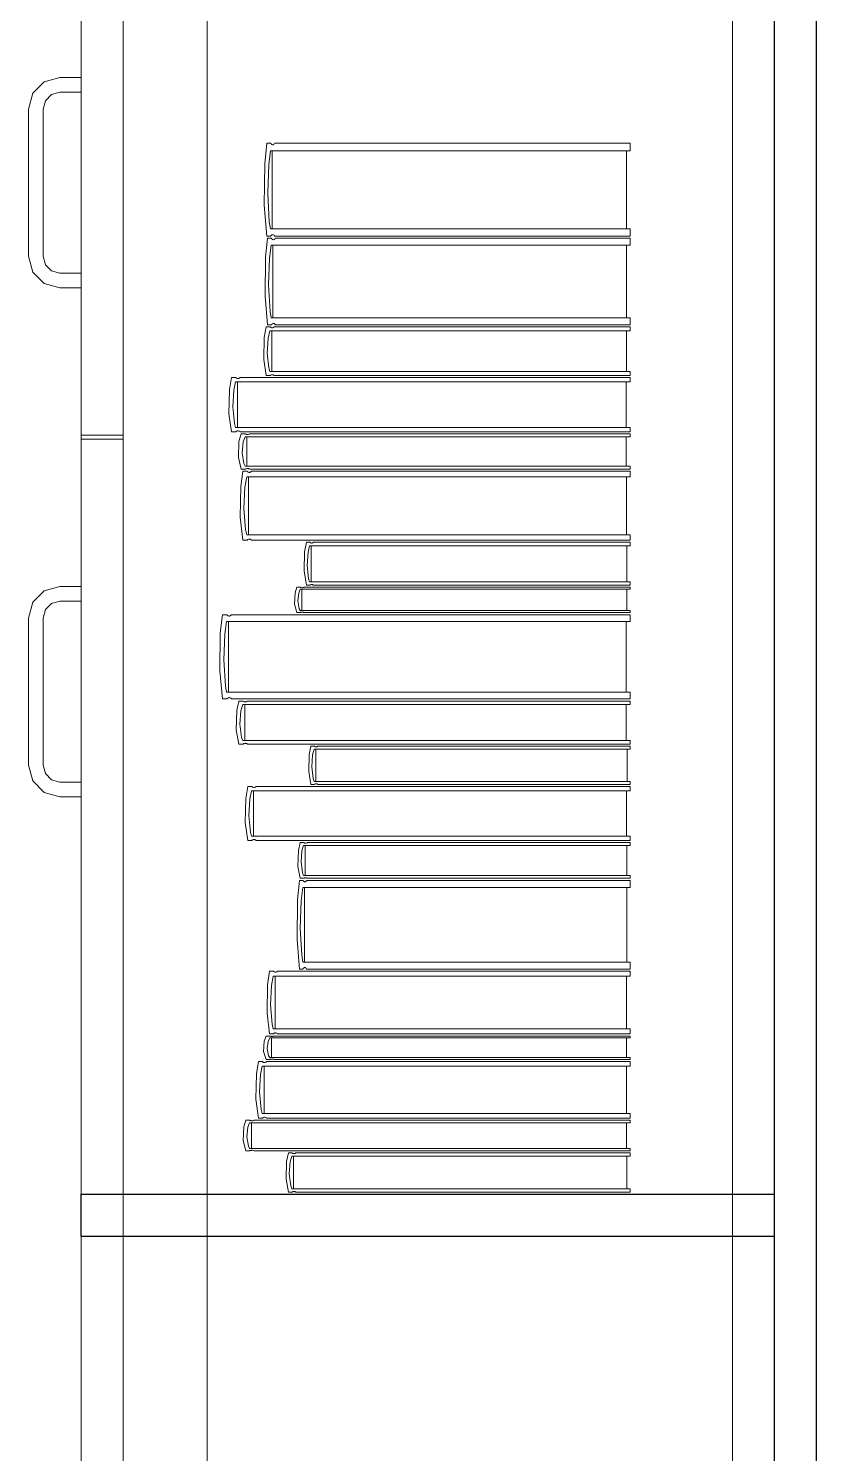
# Model space of a CAD drawing. Header units: inches. Extents: x -38 to 5698, y -33 to 92.
# Drawn here: x 218.845 to 219.22, y 13.599 to 14.276 of the extents above; entities that cross this region are included whole.
import ezdxf

# ---------------------------------------------------------------- set-up
doc = ezdxf.new("R2010")
doc.units = ezdxf.units.IN
doc.header["$MEASUREMENT"] = 0
doc.set_wipeout_variables(frame=1)
doc.linetypes.add('Wipeout_Contour', pattern=[1, 0, -1])
doc.layers.add('Interior - Mobiliario', color=7, linetype='Continuous')

msp = doc.modelspace()

# ---------------------------------------------------------------- linework, layer by layer
at = {"layer": 'Interior - Mobiliario', "color": 175, "linetype": 'Continuous', "lineweight": 13}
for p, q in [((218.87, 14.44184), (218.87, 14.08284)), ((218.89, 14.44184), (218.89, 12.98184)), ((218.89, 14.44184), (218.89, 14.08284)), ((219.2, 12.98184), (219.2, 14.44184)), ((218.84701, 14.24534), (218.8525, 14.25083)), ((218.8525, 14.25083), (218.86, 14.25284)), ((218.86, 14.25284), (218.87, 14.25284)), ((218.87, 14.25284), (218.87, 14.24584)), ((218.845, 14.23784), (218.84701, 14.24534)), ((218.856, 14.24477), (218.85307, 14.24184)), ((218.86, 14.24584), (218.856, 14.24477)), ((218.87, 14.24584), (218.86, 14.24584)), ((218.845, 14.16784), (218.845, 14.23784)), ((218.85307, 14.24184), (218.852, 14.23784)), ((218.852, 14.23784), (218.852, 14.16784)), ((218.95838, 14.22157), (218.95743, 14.21188)), ((218.96026, 14.22157), (218.95838, 14.22157)), ((218.95931, 14.21141), (218.96011, 14.21803)), ((218.96011, 14.21803), (219.13134, 14.21803)), ((218.96036, 14.22139), (218.96026, 14.22157)), ((218.96057, 14.22113), (218.96036, 14.22139)), ((218.96081, 14.22094), (218.96057, 14.22113)), ((218.96106, 14.22084), (218.96081, 14.22094)), ((218.96097, 14.21803), (218.96097, 14.18092)), ((218.96132, 14.22083), (218.96106, 14.22084)), ((218.96157, 14.22091), (218.96132, 14.22083)), ((218.96181, 14.22108), (218.96157, 14.22091)), ((218.96203, 14.22133), (218.96181, 14.22108)), ((218.96217, 14.22157), (218.96203, 14.22133)), ((219.13134, 14.22157), (218.96217, 14.22157)), ((219.12961, 14.18092), (219.12961, 14.21803)), ((219.13134, 14.21803), (219.13134, 14.22157)), ((218.95743, 14.21188), (218.95722, 14.19212)), ((218.95887, 14.19781), (218.95931, 14.21141)), ((218.9596, 14.18427), (218.95887, 14.19781)), ((218.95722, 14.19212), (218.95838, 14.17738)), ((218.96011, 14.18092), (218.9596, 14.18427)), ((218.95873, 14.17638), (218.95778, 14.16736)), ((218.95838, 14.17738), (218.96026, 14.17738)), ((218.9606, 14.17638), (218.95873, 14.17638)), ((219.13134, 14.18092), (218.96011, 14.18092)), ((218.96026, 14.17738), (218.9604, 14.17762)), ((218.9604, 14.17762), (218.96063, 14.17787)), ((218.9607, 14.17622), (218.9606, 14.17638)), ((218.96063, 14.17787), (218.96087, 14.17804)), ((218.96092, 14.17597), (218.9607, 14.17622)), ((218.96087, 14.17804), (218.96112, 14.17812)), ((218.96115, 14.1758), (218.96092, 14.17597)), ((218.96112, 14.17812), (218.96137, 14.17811)), ((218.9614, 14.1757), (218.96115, 14.1758)), ((218.96137, 14.17811), (218.96162, 14.17801)), ((218.96166, 14.17569), (218.9614, 14.1757)), ((218.96162, 14.17801), (218.96186, 14.17782)), ((218.96191, 14.17577), (218.96166, 14.17569)), ((218.96186, 14.17782), (218.96208, 14.17755)), ((218.96215, 14.17593), (218.96191, 14.17577)), ((218.96208, 14.17755), (218.96217, 14.17738)), ((218.96237, 14.17616), (218.96215, 14.17593)), ((218.96217, 14.17738), (219.13134, 14.17738)), ((218.96251, 14.17638), (218.96237, 14.17616)), ((219.13134, 14.17638), (218.96251, 14.17638)), ((219.13134, 14.17738), (219.13134, 14.18092)), ((219.13134, 14.17309), (219.13134, 14.17638)), ((218.95966, 14.16693), (218.96045, 14.17309)), ((218.96045, 14.17309), (219.13134, 14.17309)), ((218.96132, 14.17309), (218.96132, 14.13852)), ((219.12962, 14.13852), (219.12962, 14.17309)), ((218.84701, 14.16034), (218.845, 14.16784)), ((218.852, 14.16784), (218.85307, 14.16384)), ((218.85307, 14.16384), (218.856, 14.16091)), ((218.95778, 14.16736), (218.95757, 14.14895)), ((218.95922, 14.15426), (218.95966, 14.16693)), ((218.8525, 14.15485), (218.84701, 14.16034)), ((218.856, 14.16091), (218.86, 14.15984)), ((218.86, 14.15984), (218.87, 14.15984)), ((218.87, 14.15984), (218.87, 14.15284)), ((218.86, 14.15284), (218.8525, 14.15485)), ((218.87, 14.15284), (218.86, 14.15284)), ((218.95757, 14.14895), (218.95873, 14.13522)), ((218.95994, 14.14164), (218.95922, 14.15426)), ((218.95873, 14.13522), (218.9606, 14.13522)), ((218.96045, 14.13852), (218.95994, 14.14164)), ((219.13134, 14.13852), (218.96045, 14.13852)), ((218.9606, 14.13522), (218.96075, 14.13544)), ((218.96075, 14.13544), (218.96097, 14.13568)), ((218.96097, 14.13568), (218.96121, 14.13584)), ((218.96121, 14.13584), (218.96146, 14.13591)), ((218.96146, 14.13591), (218.96171, 14.1359)), ((218.96171, 14.1359), (218.96196, 14.13581)), ((218.96196, 14.13581), (218.9622, 14.13563)), ((218.9622, 14.13563), (218.96242, 14.13538)), ((218.96242, 14.13538), (218.96251, 14.13522)), ((218.96251, 14.13522), (219.13134, 14.13522)), ((219.13134, 14.13522), (219.13134, 14.13852)), ((218.95719, 14.12916), (218.95698, 14.11883)), ((218.95814, 14.13422), (218.95719, 14.12916)), ((218.96002, 14.13422), (218.95814, 14.13422)), ((218.95863, 14.12181), (218.95907, 14.12892)), ((218.95907, 14.12892), (218.95987, 14.13238)), ((218.95987, 14.13238), (219.13134, 14.13238)), ((218.96012, 14.13413), (218.96002, 14.13422)), ((218.96034, 14.13399), (218.96012, 14.13413)), ((218.96057, 14.1339), (218.96034, 14.13399)), ((218.96082, 14.13384), (218.96057, 14.1339)), ((218.96074, 14.13238), (218.96074, 14.11298)), ((218.96108, 14.13384), (218.96082, 14.13384)), ((218.96133, 14.13388), (218.96108, 14.13384)), ((218.96157, 14.13397), (218.96133, 14.13388)), ((218.9618, 14.1341), (218.96157, 14.13397)), ((218.96194, 14.13422), (218.9618, 14.1341)), ((219.13134, 14.13422), (218.96194, 14.13422)), ((219.12961, 14.11298), (219.12961, 14.13238)), ((219.13134, 14.13238), (219.13134, 14.13422)), ((218.95936, 14.11473), (218.95863, 14.12181)), ((218.95698, 14.11883), (218.95814, 14.11113)), ((218.95987, 14.11298), (218.95936, 14.11473)), ((218.94165, 14.11013), (218.94061, 14.10449)), ((218.94371, 14.11013), (218.94165, 14.11013)), ((218.94267, 14.10422), (218.94354, 14.10807)), ((218.94354, 14.10807), (219.13134, 14.10807)), ((218.94381, 14.11003), (218.94371, 14.11013)), ((218.94405, 14.10987), (218.94381, 14.11003)), ((218.94431, 14.10977), (218.94405, 14.10987)), ((218.94459, 14.10971), (218.94431, 14.10977)), ((218.94449, 14.10807), (218.94449, 14.08645)), ((218.94487, 14.1097), (218.94459, 14.10971)), ((218.94514, 14.10975), (218.94487, 14.1097)), ((218.94541, 14.10985), (218.94514, 14.10975)), ((218.94565, 14.10999), (218.94541, 14.10985)), ((218.94581, 14.11013), (218.94565, 14.10999)), ((219.13134, 14.11013), (218.94581, 14.11013)), ((218.95814, 14.11113), (218.96002, 14.11113)), ((219.13134, 14.11298), (218.95987, 14.11298)), ((218.96002, 14.11113), (218.96016, 14.11126)), ((218.96016, 14.11126), (218.96039, 14.11139)), ((218.96039, 14.11139), (218.96063, 14.11147)), ((218.96063, 14.11147), (218.96088, 14.11152)), ((218.96088, 14.11152), (218.96114, 14.11151)), ((218.96114, 14.11151), (218.96139, 14.11146)), ((218.96139, 14.11146), (218.96162, 14.11136)), ((218.96162, 14.11136), (218.96184, 14.11122)), ((218.96184, 14.11122), (218.96194, 14.11113)), ((218.96194, 14.11113), (219.13134, 14.11113)), ((219.12945, 14.08645), (219.12945, 14.10807)), ((219.13134, 14.11113), (219.13134, 14.11298)), ((219.13134, 14.10807), (219.13134, 14.11013)), ((218.94061, 14.10449), (218.94037, 14.09297)), ((218.94219, 14.09629), (218.94267, 14.10422)), ((218.94298, 14.0884), (218.94219, 14.09629)), ((218.94037, 14.09297), (218.94165, 14.08439)), ((218.94354, 14.08645), (218.94298, 14.0884)), ((218.87, 14.08284), (218.89, 14.08284)), ((218.87, 14.08084), (218.89, 14.08084)), ((218.94165, 14.08439), (218.94371, 14.08439)), ((219.13134, 14.08645), (218.94354, 14.08645)), ((218.94371, 14.08439), (218.94386, 14.08453)), ((218.94386, 14.08453), (218.94411, 14.08468)), ((218.94411, 14.08468), (218.94437, 14.08477)), ((218.94437, 14.08477), (218.94465, 14.08482)), ((218.94465, 14.08482), (218.94493, 14.08481)), ((218.94493, 14.08481), (218.9452, 14.08476)), ((218.94619, 14.08339), (218.94518, 14.07971)), ((218.9452, 14.08476), (218.94546, 14.08465)), ((218.94546, 14.08465), (218.9457, 14.08449)), ((218.9457, 14.08449), (218.94581, 14.08439)), ((218.94581, 14.08439), (219.13134, 14.08439)), ((218.9482, 14.08339), (218.94619, 14.08339)), ((218.94719, 14.07954), (218.94804, 14.08205)), ((218.94804, 14.08205), (219.13134, 14.08205)), ((218.9483, 14.08332), (218.9482, 14.08339)), ((218.94854, 14.08322), (218.9483, 14.08332)), ((218.94879, 14.08315), (218.94854, 14.08322)), ((218.94906, 14.08311), (218.94879, 14.08315)), ((218.94897, 14.08205), (218.94897, 14.06797)), ((218.94933, 14.08311), (218.94906, 14.08311)), ((218.9496, 14.08314), (218.94933, 14.08311)), ((218.94986, 14.0832), (218.9496, 14.08314)), ((218.9501, 14.0833), (218.94986, 14.0832)), ((218.95025, 14.08339), (218.9501, 14.0833)), ((219.13134, 14.08339), (218.95025, 14.08339)), ((219.12949, 14.06797), (219.12949, 14.08205)), ((219.13134, 14.08439), (219.13134, 14.08645)), ((219.13134, 14.08205), (219.13134, 14.08339)), ((218.94518, 14.07971), (218.94494, 14.07222)), ((218.94672, 14.07438), (218.94719, 14.07954)), ((218.94749, 14.06924), (218.94672, 14.07438)), ((218.94494, 14.07222), (218.94619, 14.06662)), ((218.94804, 14.06797), (218.94749, 14.06924)), ((219.13134, 14.06797), (218.94804, 14.06797)), ((219.13134, 14.06662), (219.13134, 14.06797)), ((218.947, 14.06562), (218.946, 14.05843)), ((218.94619, 14.06662), (218.9482, 14.06662)), ((218.94901, 14.06562), (218.947, 14.06562)), ((218.948, 14.05809), (218.94885, 14.063)), ((218.9482, 14.06662), (218.94835, 14.06671)), ((218.94835, 14.06671), (218.94859, 14.06681)), ((218.94859, 14.06681), (218.94885, 14.06687)), ((218.94885, 14.06687), (218.94912, 14.0669)), ((218.94885, 14.063), (219.13134, 14.063)), ((218.94911, 14.0655), (218.94901, 14.06562)), ((218.94934, 14.0653), (218.94911, 14.0655)), ((218.94912, 14.0669), (218.94939, 14.0669)), ((218.9496, 14.06516), (218.94934, 14.0653)), ((218.94939, 14.0669), (218.94966, 14.06686)), ((218.94986, 14.06508), (218.9496, 14.06516)), ((218.94966, 14.06686), (218.94992, 14.06679)), ((218.94977, 14.063), (218.94977, 14.03545)), ((218.95013, 14.06508), (218.94986, 14.06508)), ((218.94992, 14.06679), (218.95015, 14.06669)), ((218.9504, 14.06514), (218.95013, 14.06508)), ((218.95015, 14.06669), (218.95025, 14.06662)), ((218.95025, 14.06662), (219.13134, 14.06662)), ((218.95066, 14.06526), (218.9504, 14.06514)), ((218.9509, 14.06545), (218.95066, 14.06526)), ((218.95105, 14.06562), (218.9509, 14.06545)), ((219.13134, 14.06562), (218.95105, 14.06562)), ((219.1295, 14.03545), (219.1295, 14.063)), ((219.13134, 14.063), (219.13134, 14.06562)), ((218.946, 14.05843), (218.94577, 14.04376)), ((218.94753, 14.04799), (218.948, 14.05809)), ((218.9483, 14.03794), (218.94753, 14.04799)), ((218.94577, 14.04376), (218.947, 14.03283)), ((218.94885, 14.03545), (218.9483, 14.03794)), ((219.13134, 14.03545), (218.94885, 14.03545)), ((218.9494, 14.03319), (218.94965, 14.03331)), ((218.94965, 14.03331), (218.94992, 14.03337)), ((218.94992, 14.03337), (218.95019, 14.03337)), ((218.95019, 14.03337), (218.95046, 14.03329)), ((218.95046, 14.03329), (218.95071, 14.03315)), ((219.13134, 14.03283), (219.13134, 14.03545)), ((218.947, 14.03283), (218.94901, 14.03283)), ((218.94901, 14.03283), (218.94916, 14.033)), ((218.94916, 14.033), (218.9494, 14.03319)), ((218.95071, 14.03315), (218.95095, 14.03295)), ((218.95095, 14.03295), (218.95105, 14.03283)), ((218.95105, 14.03283), (219.13134, 14.03283)), ((218.97639, 14.02736), (218.9762, 14.01824)), ((218.97723, 14.03183), (218.97639, 14.02736)), ((218.97891, 14.03183), (218.97723, 14.03183)), ((218.97767, 14.02087), (218.97806, 14.02714)), ((218.97806, 14.02714), (218.97877, 14.0302)), ((218.97877, 14.0302), (219.13134, 14.0302)), ((218.97899, 14.03175), (218.97891, 14.03183)), ((218.97919, 14.03162), (218.97899, 14.03175)), ((218.9794, 14.03154), (218.97919, 14.03162)), ((218.97962, 14.03149), (218.9794, 14.03154)), ((218.97954, 14.0302), (218.97954, 14.01308)), ((218.97985, 14.03149), (218.97962, 14.03149)), ((218.98007, 14.03152), (218.97985, 14.03149)), ((218.98029, 14.0316), (218.98007, 14.03152)), ((218.98049, 14.03172), (218.98029, 14.0316)), ((218.98061, 14.03183), (218.98049, 14.03172)), ((219.13134, 14.03183), (218.98061, 14.03183)), ((219.1298, 14.01308), (219.1298, 14.0302)), ((219.13134, 14.0302), (219.13134, 14.03183)), ((218.97831, 14.01462), (218.97767, 14.02087)), ((218.9762, 14.01824), (218.97723, 14.01145)), ((218.97877, 14.01308), (218.97831, 14.01462)), ((219.13134, 14.01308), (218.97877, 14.01308)), ((219.13134, 14.01145), (219.13134, 14.01308)), ((218.8525, 14.00883), (218.84701, 14.00334)), ((218.86, 14.01084), (218.8525, 14.00883)), ((218.87, 14.01084), (218.86, 14.01084)), ((218.87, 14.00384), (218.87, 14.01084)), ((218.97185, 14.00781), (218.97165, 14.00242)), ((218.97272, 14.01045), (218.97185, 14.00781)), ((218.97444, 14.01045), (218.97272, 14.01045)), ((218.97317, 14.00398), (218.97358, 14.00768)), ((218.97358, 14.00768), (218.9743, 14.00948)), ((218.9743, 14.00948), (219.13134, 14.00948)), ((218.97453, 14.0104), (218.97444, 14.01045)), ((218.97473, 14.01033), (218.97453, 14.0104)), ((218.97495, 14.01028), (218.97473, 14.01033)), ((218.97518, 14.01025), (218.97495, 14.01028)), ((218.9751, 14.00948), (218.9751, 13.99937)), ((218.97541, 14.01025), (218.97518, 14.01025)), ((218.97564, 14.01027), (218.97541, 14.01025)), ((218.97586, 14.01031), (218.97564, 14.01027)), ((218.97607, 14.01038), (218.97586, 14.01031)), ((218.9762, 14.01045), (218.97607, 14.01038)), ((219.13134, 14.01045), (218.9762, 14.01045)), ((218.97723, 14.01145), (218.97891, 14.01145)), ((218.97891, 14.01145), (218.97903, 14.01156)), ((218.97903, 14.01156), (218.97923, 14.01167)), ((218.97923, 14.01167), (218.97945, 14.01175)), ((218.97945, 14.01175), (218.97967, 14.01179)), ((218.97967, 14.01179), (218.9799, 14.01178)), ((218.9799, 14.01178), (218.98012, 14.01174)), ((218.98012, 14.01174), (218.98033, 14.01165)), ((218.98033, 14.01165), (218.98053, 14.01153)), ((218.98053, 14.01153), (218.98061, 14.01145)), ((218.98061, 14.01145), (219.13134, 14.01145)), ((219.12976, 13.99937), (219.12976, 14.00948)), ((219.13134, 14.00948), (219.13134, 14.01045)), ((218.84701, 14.00334), (218.845, 13.99584)), ((218.852, 13.99584), (218.85307, 13.99984)), ((218.85307, 13.99984), (218.856, 14.00277)), ((218.856, 14.00277), (218.86, 14.00384)), ((218.86, 14.00384), (218.87, 14.00384)), ((218.97165, 14.00242), (218.97272, 13.99841)), ((218.97383, 14.00028), (218.97317, 14.00398)), ((218.9743, 13.99937), (218.97383, 14.00028)), ((218.845, 13.99584), (218.845, 13.92584)), ((218.852, 13.92584), (218.852, 13.99584)), ((218.93733, 13.99741), (218.93627, 13.98862)), ((218.93944, 13.99741), (218.93733, 13.99741)), ((218.93838, 13.98821), (218.93927, 13.9942)), ((218.93927, 13.9942), (219.13134, 13.9942)), ((218.93955, 13.99725), (218.93944, 13.99741)), ((218.9398, 13.99701), (218.93955, 13.99725)), ((218.94006, 13.99684), (218.9398, 13.99701)), ((218.94034, 13.99675), (218.94006, 13.99684)), ((218.94024, 13.9942), (218.94024, 13.96056)), ((218.94063, 13.99674), (218.94034, 13.99675)), ((218.94091, 13.99681), (218.94063, 13.99674)), ((218.94118, 13.99696), (218.94091, 13.99681)), ((218.94143, 13.99719), (218.94118, 13.99696)), ((218.94159, 13.99741), (218.94143, 13.99719)), ((219.13134, 13.99741), (218.94159, 13.99741)), ((218.97272, 13.99841), (218.97444, 13.99841)), ((219.13134, 13.99937), (218.9743, 13.99937)), ((218.97444, 13.99841), (218.97457, 13.99847)), ((218.97457, 13.99847), (218.97478, 13.99854)), ((218.97478, 13.99854), (218.975, 13.99859)), ((218.975, 13.99859), (218.97523, 13.99861)), ((218.97523, 13.99861), (218.97546, 13.99861)), ((218.97546, 13.99861), (218.97569, 13.99858)), ((218.97569, 13.99858), (218.97591, 13.99853)), ((218.97591, 13.99853), (218.97611, 13.99846)), ((218.97611, 13.99846), (218.9762, 13.99841)), ((218.9762, 13.99841), (219.13134, 13.99841)), ((219.1294, 13.96056), (219.1294, 13.9942)), ((219.13134, 13.99841), (219.13134, 13.99937)), ((219.13134, 13.9942), (219.13134, 13.99741)), ((218.93627, 13.98862), (218.93603, 13.97071)), ((218.93789, 13.97588), (218.93838, 13.98821)), ((218.9387, 13.9636), (218.93789, 13.97588)), ((218.93603, 13.97071), (218.93733, 13.95736)), ((218.93927, 13.96056), (218.9387, 13.9636)), ((219.13134, 13.96056), (218.93927, 13.96056)), ((219.13134, 13.95736), (219.13134, 13.96056)), ((218.93733, 13.95736), (218.93944, 13.95736)), ((218.93944, 13.95736), (218.9396, 13.95757)), ((218.9396, 13.95757), (218.93985, 13.9578)), ((218.93985, 13.9578), (218.94012, 13.95795)), ((218.94012, 13.95795), (218.94041, 13.95802)), ((218.94041, 13.95802), (218.94069, 13.95802)), ((218.94069, 13.95802), (218.94097, 13.95792)), ((218.94097, 13.95792), (218.94124, 13.95775)), ((218.94124, 13.95775), (218.94148, 13.95751)), ((218.94148, 13.95751), (218.94159, 13.95736)), ((218.94159, 13.95736), (219.13134, 13.95736)), ((218.9451, 13.95636), (218.94409, 13.95187)), ((218.94713, 13.95636), (218.9451, 13.95636)), ((218.94611, 13.95166), (218.94697, 13.95472)), ((218.94697, 13.95472), (219.13134, 13.95472)), ((218.94723, 13.95628), (218.94713, 13.95636)), ((218.94747, 13.95615), (218.94723, 13.95628)), ((218.94772, 13.95606), (218.94747, 13.95615)), ((218.94799, 13.95602), (218.94772, 13.95606)), ((218.9479, 13.95472), (218.9479, 13.93754)), ((218.94827, 13.95601), (218.94799, 13.95602)), ((218.94854, 13.95605), (218.94827, 13.95601)), ((218.9488, 13.95613), (218.94854, 13.95605)), ((218.94904, 13.95625), (218.9488, 13.95613)), ((218.94919, 13.95636), (218.94904, 13.95625)), ((219.13134, 13.95636), (218.94919, 13.95636)), ((219.12948, 13.93754), (219.12948, 13.95472)), ((219.13134, 13.95472), (219.13134, 13.95636)), ((218.94409, 13.95187), (218.94385, 13.94273)), ((218.94564, 13.94536), (218.94611, 13.95166)), ((218.94641, 13.93909), (218.94564, 13.94536)), ((218.94385, 13.94273), (218.9451, 13.93591)), ((218.94697, 13.93754), (218.94641, 13.93909)), ((218.9451, 13.93591), (218.94713, 13.93591)), ((219.13134, 13.93754), (218.94697, 13.93754)), ((218.94713, 13.93591), (218.94728, 13.93602)), ((218.94728, 13.93602), (218.94752, 13.93613)), ((218.94752, 13.93613), (218.94778, 13.93621)), ((218.94778, 13.93621), (218.94805, 13.93625)), ((218.94805, 13.93625), (218.94833, 13.93624)), ((218.94833, 13.93624), (218.9486, 13.9362)), ((218.9486, 13.9362), (218.94885, 13.93611)), ((218.94885, 13.93611), (218.94909, 13.93598)), ((218.94909, 13.93598), (218.94919, 13.93591)), ((218.94919, 13.93591), (219.13134, 13.93591)), ((218.97939, 13.93491), (218.97856, 13.93092)), ((218.98104, 13.93491), (218.97939, 13.93491)), ((218.98021, 13.93073), (218.98091, 13.93345)), ((218.98091, 13.93345), (219.13134, 13.93345)), ((218.98113, 13.93484), (218.98104, 13.93491)), ((218.98132, 13.93472), (218.98113, 13.93484)), ((218.98153, 13.93465), (218.98132, 13.93472)), ((218.98175, 13.93461), (218.98153, 13.93465)), ((218.98167, 13.93345), (218.98167, 13.91817)), ((218.98197, 13.9346), (218.98175, 13.93461)), ((218.98219, 13.93463), (218.98197, 13.9346)), ((218.98241, 13.9347), (218.98219, 13.93463)), ((218.9826, 13.93481), (218.98241, 13.9347)), ((218.98273, 13.93491), (218.9826, 13.93481)), ((219.13134, 13.93491), (218.98273, 13.93491)), ((219.12982, 13.91817), (219.12982, 13.93345)), ((219.13134, 13.93591), (219.13134, 13.93754)), ((219.13134, 13.93345), (219.13134, 13.93491)), ((218.845, 13.92584), (218.84701, 13.91834)), ((218.85307, 13.92184), (218.852, 13.92584)), ((218.97856, 13.93092), (218.97837, 13.92278)), ((218.97983, 13.92513), (218.98021, 13.93073)), ((218.98046, 13.91955), (218.97983, 13.92513)), ((218.84701, 13.91834), (218.8525, 13.91285)), ((218.856, 13.91891), (218.85307, 13.92184)), ((218.86, 13.91784), (218.856, 13.91891)), ((218.97837, 13.92278), (218.97939, 13.91671)), ((218.98091, 13.91817), (218.98046, 13.91955)), ((219.13134, 13.91817), (218.98091, 13.91817)), ((219.13134, 13.91671), (219.13134, 13.91817)), ((218.8525, 13.91285), (218.86, 13.91084)), ((218.87, 13.91784), (218.86, 13.91784)), ((218.87, 13.91084), (218.87, 13.91784)), ((218.94936, 13.91571), (218.94836, 13.91009)), ((218.95134, 13.91571), (218.94936, 13.91571)), ((218.95034, 13.90982), (218.95118, 13.91366)), ((218.95118, 13.91366), (219.13134, 13.91366)), ((218.95144, 13.91561), (218.95134, 13.91571)), ((218.95167, 13.91546), (218.95144, 13.91561)), ((218.95192, 13.91535), (218.95167, 13.91546)), ((218.95218, 13.91529), (218.95192, 13.91535)), ((218.95209, 13.91366), (218.95209, 13.89211)), ((218.95245, 13.91528), (218.95218, 13.91529)), ((218.95271, 13.91533), (218.95245, 13.91528)), ((218.95297, 13.91543), (218.95271, 13.91533)), ((218.9532, 13.91557), (218.95297, 13.91543)), ((218.95335, 13.91571), (218.9532, 13.91557)), ((219.13134, 13.91571), (218.95335, 13.91571)), ((218.97939, 13.91671), (218.98104, 13.91671)), ((218.98104, 13.91671), (218.98117, 13.91681)), ((218.98117, 13.91681), (218.98137, 13.91691)), ((218.98137, 13.91691), (218.98158, 13.91698)), ((218.98158, 13.91698), (218.9818, 13.91702)), ((218.9818, 13.91702), (218.98202, 13.91701)), ((218.98202, 13.91701), (218.98224, 13.91697)), ((218.98224, 13.91697), (218.98245, 13.91689)), ((218.98245, 13.91689), (218.98264, 13.91678)), ((218.98264, 13.91678), (218.98273, 13.91671)), ((218.98273, 13.91671), (219.13134, 13.91671)), ((219.12952, 13.89211), (219.12952, 13.91366)), ((219.13134, 13.91366), (219.13134, 13.91571)), ((218.86, 13.91084), (218.87, 13.91084)), ((218.94836, 13.91009), (218.94814, 13.89861)), ((218.94988, 13.90192), (218.95034, 13.90982)), ((218.94814, 13.89861), (218.94936, 13.89006)), ((218.95064, 13.89406), (218.94988, 13.90192)), ((218.95118, 13.89211), (218.95064, 13.89406)), ((219.13134, 13.89211), (218.95118, 13.89211)), ((219.13134, 13.89006), (219.13134, 13.89211)), ((218.94936, 13.89006), (218.95134, 13.89006)), ((218.95134, 13.89006), (218.95149, 13.8902)), ((218.95149, 13.8902), (218.95172, 13.89034)), ((218.95172, 13.89034), (218.95197, 13.89044)), ((218.95197, 13.89044), (218.95224, 13.89049)), ((218.95224, 13.89049), (218.95251, 13.89048)), ((218.95251, 13.89048), (218.95277, 13.89042)), ((218.95277, 13.89042), (218.95302, 13.89031)), ((218.95302, 13.89031), (218.95325, 13.89016)), ((218.95325, 13.89016), (218.95335, 13.89006)), ((218.95335, 13.89006), (219.13134, 13.89006)), ((218.97343, 13.88533), (218.97324, 13.87774)), ((218.97429, 13.88906), (218.97343, 13.88533)), ((218.976, 13.88906), (218.97429, 13.88906)), ((218.97474, 13.87993), (218.97514, 13.88516)), ((218.97514, 13.88516), (218.97586, 13.8877)), ((218.97586, 13.8877), (219.13134, 13.8877)), ((218.97609, 13.88899), (218.976, 13.88906)), ((218.97628, 13.88889), (218.97609, 13.88899)), ((218.9765, 13.88882), (218.97628, 13.88889)), ((218.97673, 13.88878), (218.9765, 13.88882)), ((218.97665, 13.8877), (218.97665, 13.87344)), ((218.97696, 13.88877), (218.97673, 13.88878)), ((218.97719, 13.88881), (218.97696, 13.88877)), ((218.97741, 13.88887), (218.97719, 13.88881)), ((218.97761, 13.88897), (218.97741, 13.88887)), ((218.97774, 13.88906), (218.97761, 13.88897)), ((219.13134, 13.88906), (218.97774, 13.88906)), ((219.12977, 13.87344), (219.12977, 13.8877)), ((219.13134, 13.8877), (219.13134, 13.88906)), ((218.97324, 13.87774), (218.97429, 13.87208)), ((218.9754, 13.87472), (218.97474, 13.87993)), ((218.9739, 13.87108), (218.97304, 13.86182)), ((218.97562, 13.87108), (218.9739, 13.87108)), ((218.97429, 13.87208), (218.976, 13.87208)), ((218.97586, 13.87344), (218.9754, 13.87472)), ((218.9757, 13.87091), (218.97562, 13.87108)), ((218.9759, 13.87066), (218.9757, 13.87091)), ((219.13134, 13.87344), (218.97586, 13.87344)), ((218.976, 13.87208), (218.97613, 13.87217)), ((218.97613, 13.87217), (218.97633, 13.87227)), ((218.97633, 13.87227), (218.97655, 13.87233)), ((218.97655, 13.87233), (218.97678, 13.87236)), ((218.97678, 13.87236), (218.97701, 13.87236)), ((218.97701, 13.87236), (218.97724, 13.87232)), ((218.97723, 13.87085), (218.97703, 13.87061)), ((218.97736, 13.87108), (218.97723, 13.87085)), ((218.97724, 13.87232), (218.97745, 13.87225)), ((219.13134, 13.87108), (218.97736, 13.87108)), ((218.97745, 13.87225), (218.97765, 13.87214)), ((218.97765, 13.87214), (218.97774, 13.87208)), ((218.97774, 13.87208), (219.13134, 13.87208)), ((219.13134, 13.87208), (219.13134, 13.87344)), ((219.13134, 13.8677), (219.13134, 13.87108)), ((218.97476, 13.86138), (218.97548, 13.8677)), ((218.97548, 13.8677), (219.13134, 13.8677)), ((218.97612, 13.87048), (218.9759, 13.87066)), ((218.97635, 13.87038), (218.97612, 13.87048)), ((218.97627, 13.8677), (218.97627, 13.83226)), ((218.97658, 13.87037), (218.97635, 13.87038)), ((218.97681, 13.87045), (218.97658, 13.87037)), ((218.97703, 13.87061), (218.97681, 13.87045)), ((219.12977, 13.83226), (219.12977, 13.8677)), ((218.97304, 13.86182), (218.97285, 13.84295)), ((218.97436, 13.8484), (218.97476, 13.86138)), ((218.97501, 13.83546), (218.97436, 13.8484)), ((218.97285, 13.84295), (218.9739, 13.82888)), ((218.97548, 13.83226), (218.97501, 13.83546)), ((219.13134, 13.83226), (218.97548, 13.83226)), ((219.13134, 13.82888), (219.13134, 13.83226)), ((218.95975, 13.82788), (218.95881, 13.82134)), ((218.96161, 13.82788), (218.95975, 13.82788)), ((218.96067, 13.82103), (218.96146, 13.8255)), ((218.96146, 13.8255), (219.13134, 13.8255)), ((218.96171, 13.82777), (218.96161, 13.82788)), ((218.96192, 13.82759), (218.96171, 13.82777)), ((218.96216, 13.82746), (218.96192, 13.82759)), ((218.96241, 13.82739), (218.96216, 13.82746)), ((218.96232, 13.8255), (218.96232, 13.80044)), ((218.96266, 13.82738), (218.96241, 13.82739)), ((218.96291, 13.82744), (218.96266, 13.82738)), ((218.96315, 13.82755), (218.96291, 13.82744)), ((218.96337, 13.82772), (218.96315, 13.82755)), ((218.96351, 13.82788), (218.96337, 13.82772)), ((219.13134, 13.82788), (218.96351, 13.82788)), ((218.9739, 13.82888), (218.97562, 13.82888)), ((218.97562, 13.82888), (218.97575, 13.82911)), ((218.97575, 13.82911), (218.97595, 13.82935)), ((218.97595, 13.82935), (218.97617, 13.82951)), ((218.97617, 13.82951), (218.9764, 13.82959)), ((218.9764, 13.82959), (218.97663, 13.82958)), ((218.97663, 13.82958), (218.97686, 13.82948)), ((218.97686, 13.82948), (218.97707, 13.8293)), ((218.97707, 13.8293), (218.97727, 13.82905)), ((218.97727, 13.82905), (218.97736, 13.82888)), ((218.97736, 13.82888), (219.13134, 13.82888)), ((219.12963, 13.80044), (219.12963, 13.8255)), ((219.13134, 13.8255), (219.13134, 13.82788)), ((218.95881, 13.82134), (218.95859, 13.808)), ((218.96024, 13.81185), (218.96067, 13.82103)), ((218.96095, 13.8027), (218.96024, 13.81185)), ((218.95859, 13.808), (218.95975, 13.79805)), ((218.95807, 13.79705), (218.95713, 13.79461)), ((218.95996, 13.79705), (218.95807, 13.79705)), ((218.95901, 13.7945), (218.95981, 13.79616)), ((218.95975, 13.79805), (218.96161, 13.79805)), ((218.95981, 13.79616), (219.13134, 13.79616)), ((218.96005, 13.79701), (218.95996, 13.79705)), ((218.96027, 13.79694), (218.96005, 13.79701)), ((218.96051, 13.79689), (218.96027, 13.79694)), ((218.96076, 13.79687), (218.96051, 13.79689)), ((218.96067, 13.79616), (218.96067, 13.78682)), ((218.96102, 13.79686), (218.96076, 13.79687)), ((218.96146, 13.80044), (218.96095, 13.8027)), ((218.96127, 13.79688), (218.96102, 13.79686)), ((218.96151, 13.79693), (218.96127, 13.79688)), ((219.13134, 13.80044), (218.96146, 13.80044)), ((218.96173, 13.79699), (218.96151, 13.79693)), ((218.96161, 13.79805), (218.96175, 13.79821)), ((218.96188, 13.79705), (218.96173, 13.79699)), ((218.96175, 13.79821), (218.96197, 13.79838)), ((219.13134, 13.79705), (218.96188, 13.79705)), ((218.96197, 13.79838), (218.96221, 13.79849)), ((218.96221, 13.79849), (218.96246, 13.79855)), ((218.96246, 13.79855), (218.96272, 13.79854)), ((218.96272, 13.79854), (218.96296, 13.79847)), ((218.96296, 13.79847), (218.9632, 13.79835)), ((218.9632, 13.79835), (218.96342, 13.79816)), ((218.96342, 13.79816), (218.96351, 13.79805)), ((218.96351, 13.79805), (219.13134, 13.79805)), ((219.12961, 13.78682), (219.12961, 13.79616)), ((219.13134, 13.79805), (219.13134, 13.80044)), ((219.13134, 13.79616), (219.13134, 13.79705)), ((218.95713, 13.79461), (218.95691, 13.78964)), ((218.95691, 13.78964), (218.95807, 13.78593)), ((218.95857, 13.79107), (218.95901, 13.7945)), ((218.95929, 13.78767), (218.95857, 13.79107)), ((218.95442, 13.78493), (218.95346, 13.77903)), ((218.95635, 13.78493), (218.95442, 13.78493)), ((218.95538, 13.77875), (218.95619, 13.78278)), ((218.95619, 13.78278), (219.13134, 13.78278)), ((218.95645, 13.78483), (218.95635, 13.78493)), ((218.95667, 13.78467), (218.95645, 13.78483)), ((218.95691, 13.78455), (218.95667, 13.78467)), ((218.95717, 13.78449), (218.95691, 13.78455)), ((219.12957, 13.78278), (218.95708, 13.78278)), ((218.95708, 13.78278), (218.95708, 13.76016)), ((218.95743, 13.78448), (218.95717, 13.78449)), ((218.95769, 13.78453), (218.95743, 13.78448)), ((218.95793, 13.78464), (218.95769, 13.78453)), ((218.95816, 13.78479), (218.95793, 13.78464)), ((218.95807, 13.78593), (218.95996, 13.78593)), ((218.95831, 13.78493), (218.95816, 13.78479)), ((219.13134, 13.78493), (218.95831, 13.78493)), ((218.95981, 13.78682), (218.95929, 13.78767)), ((219.13134, 13.78682), (218.95981, 13.78682)), ((218.95996, 13.78593), (218.9601, 13.78599)), ((218.9601, 13.78599), (218.96032, 13.78606)), ((218.96032, 13.78606), (218.96056, 13.7861)), ((218.96056, 13.7861), (218.96082, 13.78612)), ((218.96082, 13.78612), (218.96107, 13.78612)), ((218.96107, 13.78612), (218.96132, 13.78609)), ((218.96132, 13.78609), (218.96156, 13.78605)), ((218.96156, 13.78605), (218.96178, 13.78598)), ((218.96178, 13.78598), (218.96188, 13.78593)), ((218.96188, 13.78593), (219.13134, 13.78593)), ((219.12957, 13.76016), (219.12957, 13.78278)), ((219.13134, 13.78593), (219.13134, 13.78682)), ((219.13134, 13.78278), (219.13134, 13.78493)), ((218.95346, 13.77903), (218.95324, 13.76699)), ((218.95493, 13.77046), (218.95538, 13.77875)), ((218.95567, 13.7622), (218.95493, 13.77046)), ((218.95324, 13.76699), (218.95442, 13.75801)), ((218.94841, 13.75701), (218.94741, 13.75382)), ((218.9504, 13.75701), (218.94841, 13.75701)), ((218.9494, 13.75367), (218.95024, 13.75584)), ((218.95024, 13.75584), (219.13134, 13.75584)), ((218.9505, 13.75695), (218.9504, 13.75701)), ((218.95074, 13.75686), (218.9505, 13.75695)), ((218.95099, 13.7568), (218.95074, 13.75686)), ((218.95125, 13.75677), (218.95099, 13.7568)), ((218.95116, 13.75584), (218.95116, 13.74365)), ((218.95152, 13.75676), (218.95125, 13.75677)), ((218.95179, 13.75679), (218.95152, 13.75676)), ((218.95204, 13.75685), (218.95179, 13.75679)), ((218.95228, 13.75693), (218.95204, 13.75685)), ((218.95243, 13.75701), (218.95228, 13.75693)), ((219.13134, 13.75701), (218.95243, 13.75701)), ((218.95442, 13.75801), (218.95635, 13.75801)), ((218.95619, 13.76016), (218.95567, 13.7622)), ((219.13134, 13.76016), (218.95619, 13.76016)), ((218.95635, 13.75801), (218.95649, 13.75815)), ((218.95649, 13.75815), (218.95672, 13.7583)), ((218.95672, 13.7583), (218.95697, 13.75841)), ((218.95697, 13.75841), (218.95723, 13.75846)), ((218.95708, 13.76016), (219.12957, 13.76016)), ((218.95723, 13.75846), (218.95749, 13.75845)), ((218.95749, 13.75845), (218.95774, 13.75839)), ((218.95774, 13.75839), (218.95799, 13.75827)), ((218.95799, 13.75827), (218.95821, 13.75811)), ((218.95821, 13.75811), (218.95831, 13.75801)), ((218.95831, 13.75801), (219.13134, 13.75801)), ((219.12951, 13.74365), (219.12951, 13.75584)), ((219.13134, 13.75801), (219.13134, 13.76016)), ((219.13134, 13.75584), (219.13134, 13.75701)), ((218.94741, 13.75382), (218.94719, 13.74733)), ((218.94894, 13.7492), (218.9494, 13.75367)), ((218.9497, 13.74475), (218.94894, 13.7492)), ((218.94719, 13.74733), (218.94841, 13.74249)), ((218.94841, 13.74249), (218.9504, 13.74249)), ((218.95024, 13.74365), (218.9497, 13.74475)), ((219.13134, 13.74365), (218.95024, 13.74365)), ((218.9504, 13.74249), (218.95055, 13.74257)), ((218.95055, 13.74257), (218.95079, 13.74265)), ((218.95079, 13.74265), (218.95105, 13.7427)), ((218.95105, 13.7427), (218.95131, 13.74273)), ((218.95131, 13.74273), (218.95158, 13.74273)), ((218.95158, 13.74273), (218.95185, 13.74269)), ((218.95185, 13.74269), (218.9521, 13.74263)), ((218.9521, 13.74263), (218.95233, 13.74254)), ((218.95233, 13.74254), (218.95243, 13.74249)), ((218.95243, 13.74249), (219.13134, 13.74249)), ((219.13134, 13.74249), (219.13134, 13.74365)), ((218.96777, 13.7374), (218.96757, 13.72906)), ((218.96866, 13.74149), (218.96777, 13.7374)), ((218.97043, 13.74149), (218.96866, 13.74149)), ((218.96913, 13.73146), (218.96954, 13.7372)), ((218.96954, 13.7372), (218.97029, 13.74)), ((218.97029, 13.74), (219.13134, 13.74)), ((218.97052, 13.74142), (218.97043, 13.74149)), ((218.97073, 13.7413), (218.97052, 13.74142)), ((218.97095, 13.74122), (218.97073, 13.7413)), ((218.97119, 13.74118), (218.97095, 13.74122)), ((218.97143, 13.74118), (218.97119, 13.74118)), ((218.97166, 13.74121), (218.97143, 13.74118)), ((218.97189, 13.74128), (218.97166, 13.74121)), ((218.9721, 13.74139), (218.97189, 13.74128)), ((218.97223, 13.74149), (218.9721, 13.74139)), ((219.13134, 13.74149), (218.97223, 13.74149)), ((219.13134, 13.74), (219.13134, 13.74149)), ((218.96981, 13.72575), (218.96913, 13.73146))]:
    msp.add_line(p, q, dxfattribs=at)

# ---------------------------------------------------------------- next in the draw order: wipeouts: each hides what was drawn before it
at = {"color": 254, "linetype": 'Wipeout_Contour', "lineweight": 0, "ltscale": 6568.84139}
msp.add_wipeout([(218.87, 13.72184), (218.87, 13.70184), (219.2, 13.70184), (219.2, 13.72184)], dxfattribs=at).dxf.layer = 'Interior - Mobiliario'

# ---------------------------------------------------------------- next in the draw order: linework, layer by layer
at = {"layer": 'Interior - Mobiliario', "color": 175, "linetype": 'Continuous', "lineweight": 13}
for p, q in [((218.87, 12.96184), (218.87, 14.46184)), ((218.87, 14.44184), (218.87, 12.98184)), ((218.87, 14.44184), (218.87, 12.98184)), ((218.89, 14.44184), (218.89, 12.98184)), ((218.89, 14.44184), (218.89, 12.98184)), ((218.89, 14.42184), (218.89, 13.00184)), ((218.93, 13.00184), (218.93, 14.42184)), ((219.18, 14.42184), (219.18, 13.00184)), ((218.87, 13.72184), (218.87, 14.08084)), ((218.89, 13.72184), (218.89, 14.08084)), ((218.9711, 13.74), (218.9711, 13.72433)), ((219.12972, 13.72433), (219.12972, 13.74)), ((218.96757, 13.72906), (218.96866, 13.72284)), ((219.2, 13.72184), (218.87, 13.72184)), ((218.87, 13.72184), (218.87, 13.70184)), ((218.87, 13.72184), (218.87, 13.70184)), ((218.87, 13.72184), (218.89, 13.72184)), ((218.96866, 13.72284), (218.97043, 13.72284)), ((218.97029, 13.72433), (218.96981, 13.72575)), ((219.13134, 13.72433), (218.97029, 13.72433)), ((218.97043, 13.72284), (218.97057, 13.72294)), ((218.97057, 13.72294), (218.97078, 13.72305)), ((218.97078, 13.72305), (218.971, 13.72312)), ((218.971, 13.72312), (218.97124, 13.72315)), ((218.97124, 13.72315), (218.97148, 13.72315)), ((218.97148, 13.72315), (218.97171, 13.72311)), ((218.97171, 13.72311), (218.97194, 13.72303)), ((218.97194, 13.72303), (218.97214, 13.72291)), ((218.97214, 13.72291), (218.97223, 13.72284)), ((218.97223, 13.72284), (219.13134, 13.72284)), ((219.13134, 13.72284), (219.13134, 13.72433)), ((219.2, 13.70184), (219.2, 13.72184)), ((218.87, 13.70184), (219.2, 13.70184)), ((218.87, 13.70184), (218.87, 13.34284)), ((218.87, 13.70184), (218.89, 13.70184)), ((218.89, 13.70184), (218.89, 13.34284))]:
    msp.add_line(p, q, dxfattribs=at)
at = {"layer": 'Interior - Mobiliario', "color": 175, "linetype": 'Continuous', "lineweight": 30}
for p, q in [((218.87, 13.72184), (219.2, 13.72184)), ((218.87, 13.70184), (218.87, 13.72184)), ((219.2, 13.70184), (219.2, 13.72184)), ((218.87, 13.70184), (219.2, 13.70184))]:
    msp.add_line(p, q, dxfattribs=at)

# ---------------------------------------------------------------- next in the draw order: wipeouts: each hides what was drawn before it
at = {"color": 254, "linetype": 'Wipeout_Contour', "lineweight": 0, "ltscale": 6569.542008}
msp.add_wipeout([(219.2, 14.44184), (219.2, 12.98184), (219.22, 12.98184), (219.22, 14.44184)], dxfattribs=at).dxf.layer = 'Interior - Mobiliario'

# ---------------------------------------------------------------- next in the draw order: linework, layer by layer
at = {"layer": 'Interior - Mobiliario', "color": 175, "linetype": 'Continuous', "lineweight": 13}
for p, q in [((219.22, 14.46184), (219.22, 12.96184)), ((219.2, 14.44184), (219.2, 12.98184)), ((219.2, 12.98184), (219.2, 14.44184)), ((219.2, 12.98184), (219.2, 14.44184)), ((219.2, 12.98184), (219.2, 14.44184)), ((219.22, 12.98184), (219.22, 14.44184)), ((219.22, 12.98184), (219.22, 14.44184)), ((219.22, 13.00184), (219.22, 14.42184)), ((219.2, 13.72184), (218.87, 13.72184)), ((219.2, 13.70184), (219.2, 13.72184)), ((218.87, 13.70184), (219.2, 13.70184))]:
    msp.add_line(p, q, dxfattribs=at)
at = {"layer": 'Interior - Mobiliario', "color": 175, "linetype": 'Continuous', "lineweight": 30}
for p, q in [((219.2, 12.98184), (219.2, 14.44184)), ((219.22, 12.98184), (219.22, 14.44184))]:
    msp.add_line(p, q, dxfattribs=at)

doc.saveas('drawing.dxf')
